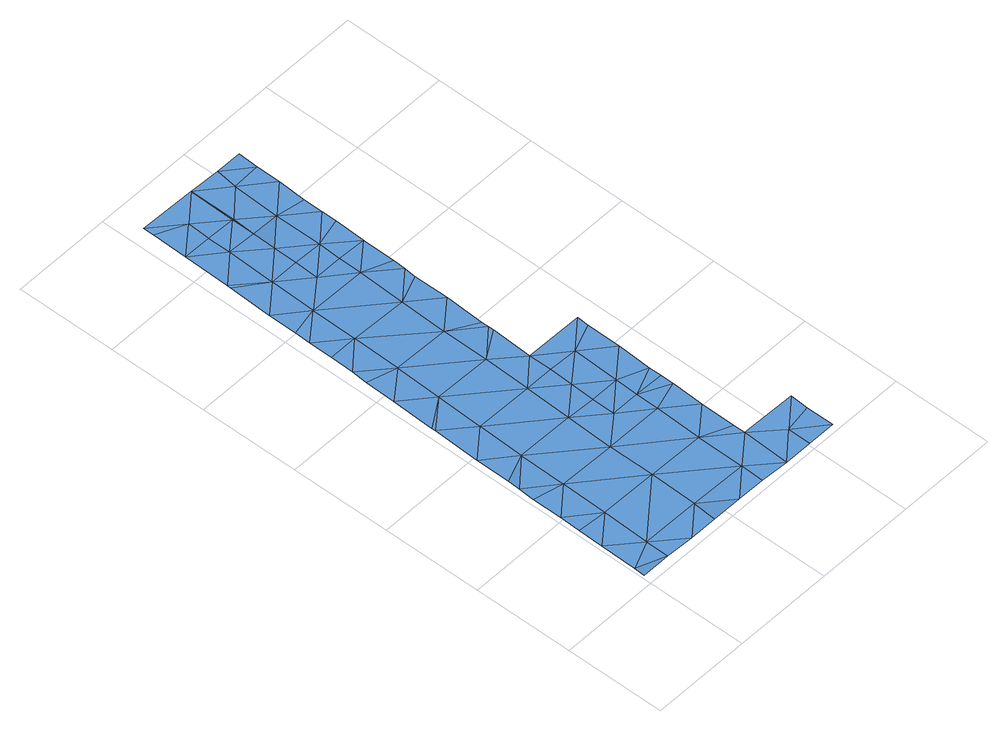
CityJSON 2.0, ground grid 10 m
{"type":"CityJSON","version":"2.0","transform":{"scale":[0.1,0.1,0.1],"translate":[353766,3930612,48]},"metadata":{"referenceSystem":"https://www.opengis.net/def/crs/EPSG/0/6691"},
"CityObjects":{
"waterbody1":{"type":"WaterBody","attributes":{"name":"3","class":"1140","function":"1","WaterBodyRiverFloodingRiskAttribute.description":"6","WaterBodyRiverFloodingRiskAttribute.rankOrg":"2","WaterBodyRiverFloodingRiskAttribute.adminType":"2","WaterBodyRiverFloodingRiskAttribute.scale":"L2"},"geometry":[{"type":"MultiSurface","lod":"1","boundaries":[[[0,1,2]],[[3,4,5]],[[4,6,5]],[[7,6,4]],[[7,0,6]],[[5,6,8]],[[6,9,8]],[[2,9,6]],[[2,10,9]],[[2,11,10]],[[2,12,11]],[[13,11,12]],[[13,14,11]],[[15,16,17]],[[16,18,17]],[[17,18,19]],[[20,10,21]],[[10,20,22]],[[23,9,22]],[[24,9,23]],[[25,26,27]],[[25,8,26]],[[24,26,8]],[[25,27,28]],[[29,30,28]],[[31,30,29]],[[31,32,30]],[[33,32,31]],[[34,32,33]],[[34,35,32]],[[35,34,36]],[[37,38,35]],[[39,35,38]],[[39,40,35]],[[40,39,41]],[[42,41,39]],[[41,42,43]],[[44,45,46]],[[45,47,46]],[[47,48,46]],[[49,50,51]],[[50,52,53]],[[52,5,54]],[[5,25,54]],[[25,30,54]],[[30,40,54]],[[55,54,40]],[[53,54,55]],[[56,53,55]],[[51,53,56]],[[57,55,58]],[[58,55,41]],[[44,58,41]],[[46,58,44]],[[59,58,46]],[[56,55,57]],[[53,52,54]],[[51,50,53]],[[48,59,46]],[[43,44,41]],[[60,42,39]],[[40,41,55]],[[39,38,60]],[[40,32,35]],[[30,32,40]],[[30,25,28]],[[61,62,63]],[[64,62,61]],[[62,64,65]],[[63,66,61]],[[14,66,63]],[[67,62,65]],[[68,15,69]],[[19,70,17]],[[17,69,15]],[[16,71,18]],[[11,14,63]],[[9,10,22]],[[9,24,8]],[[5,8,25]],[[3,5,52]],[[1,12,2]],[[6,0,2]],[[72,17,70]],[[17,72,69]],[[73,69,72]],[[74,69,73]],[[75,69,74]],[[76,69,75]],[[69,76,68]],[[67,76,62]],[[62,76,75]],[[62,75,63]],[[77,63,75]],[[63,77,11]],[[77,75,78]],[[78,75,79]],[[80,37,36]],[[36,37,35]],[[10,77,21]],[[77,81,21]],[[81,77,78]],[[75,74,79]],[[10,11,77]]]}]},
"waterbody2":{"type":"WaterBody","attributes":{"name":"3","class":"1140","function":"1","WaterBodyRiverFloodingRiskAttribute.description":"6","WaterBodyRiverFloodingRiskAttribute.rankOrg":"1","WaterBodyRiverFloodingRiskAttribute.adminType":"2","WaterBodyRiverFloodingRiskAttribute.scale":"L2"},"geometry":[{"type":"MultiSurface","lod":"1","boundaries":[[[82,83,84]],[[83,82,85]],[[83,85,0]],[[83,4,86]],[[86,4,3]],[[4,83,7]],[[0,7,83]],[[50,86,52]],[[50,87,86]],[[87,50,49]],[[87,84,86]],[[83,86,84]],[[3,52,86]]]}]},
"waterbody3":{"type":"WaterBody","attributes":{"name":"3","class":"1140","function":"1","WaterBodyRiverFloodingRiskAttribute.description":"6","WaterBodyRiverFloodingRiskAttribute.rankOrg":"1","WaterBodyRiverFloodingRiskAttribute.adminType":"2","WaterBodyRiverFloodingRiskAttribute.scale":"L2"},"geometry":[{"type":"MultiSurface","lod":"1","boundaries":[[[88,89,90]],[[88,91,89]],[[91,88,15]],[[16,15,88]],[[71,92,18]],[[71,93,92]],[[94,92,93]],[[94,95,96]],[[97,95,93]],[[88,97,93]],[[88,93,71]],[[16,88,71]],[[97,88,90]],[[67,65,91]],[[98,91,65]],[[15,68,91]],[[70,19,99]],[[19,18,99]],[[70,99,100]],[[100,99,101]],[[92,101,99]],[[92,99,18]],[[94,93,95]],[[89,91,98]],[[68,76,91]],[[67,91,76]]]}]}
},
"vertices":[
[120,240,11],[121,280,12],[93,263,12],[119,170,10],[120,194,10],[91,171,10],[92,217,11],[120,217,11],[35,218,11],[36,264,12],[37,310,13],[93,309,12],[121,286,12],[121,293,12],[122,332,13],[68,472,14],[68,495,15],[40,496,15],[68,518,15],[40,519,15],[8,318,13],[9,334,13],[8,288,12],[7,246,11],[7,242,11],[34,172,10],[6,195,10],[6,161,10],[6,149,9],[5,133,9],[34,126,9],[5,103,9],[33,80,9],[4,82,9],[4,57,9],[32,33,8],[3,20,9],[32,10,8],[60,9,8],[89,32,9],[90,79,9],[146,31,9],[117,8,9],[145,8,9],[174,7,8],[202,7,8],[202,30,8],[230,7,8],[230,35,8],[176,146,10],[147,147,10],[176,133,10],[119,147,10],[147,124,10],[90,125,9],[146,78,9],[175,101,9],[175,66,9],[175,54,9],[231,53,8],[88,9,8],[123,379,13],[95,402,14],[94,356,13],[123,391,14],[123,424,14],[122,367,13],[95,425,14],[68,449,14],[39,449,14],[12,519,15],[69,518,15],[11,473,15],[11,469,15],[10,426,14],[38,403,14],[67,425,14],[37,357,14],[9,381,14],[10,397,14],[3,10,8],[9,357,14],
[177,227,11],[149,216,11],[177,193,11],[178,239,11],[148,170,10],[176,159,10],
[96,495,14],[124,471,14],[124,490,14],[96,448,14],[69,564,15],[97,541,15],[100,563,15],[125,542,15],[126,563,15],[125,518,15],[124,455,14],[41,542,15],[12,554,16],[12,565,16]
]}
